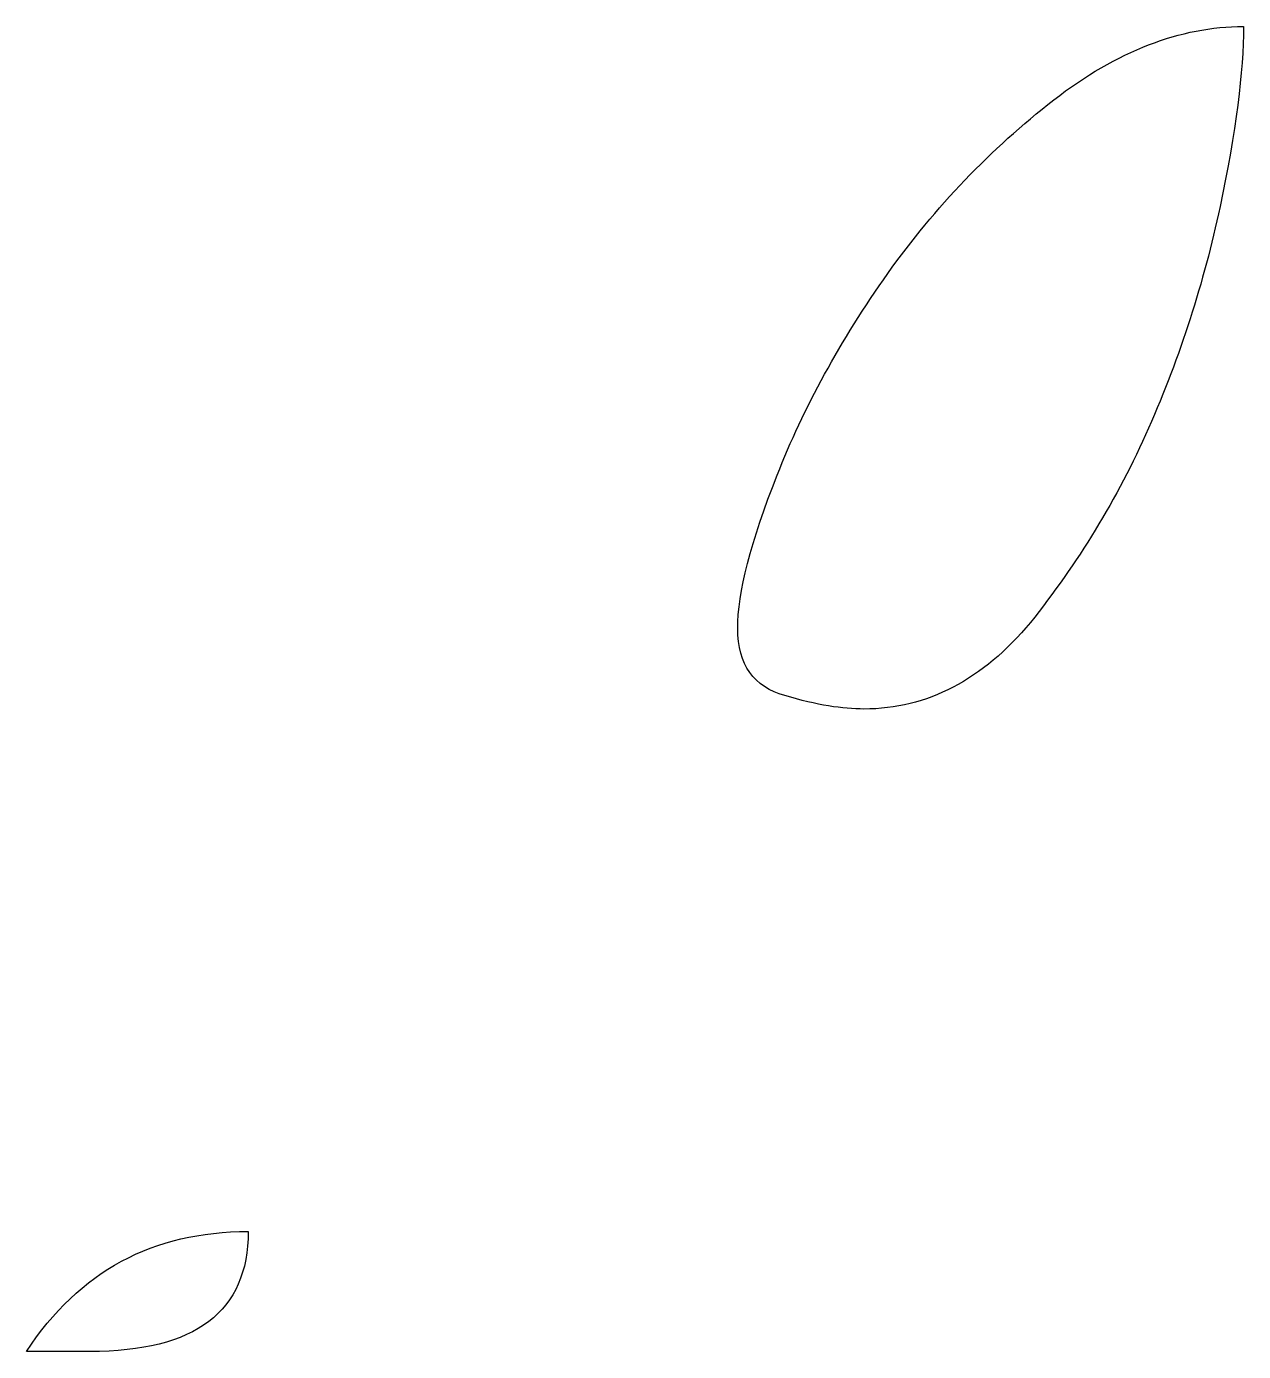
# Model space of a CAD drawing. Header units: centimetres. Extents: x -11.2 to 11.2, y -8.2 to 8.2.
# Drawn here: x -6.538 to -5.224, y -7.524 to -6.093 of the extents above; entities that cross this region are included whole.
import ezdxf

# ---------------------------------------------------------------- set-up
doc = ezdxf.new("R2010")
doc.units = ezdxf.units.CM
doc.header["$MEASUREMENT"] = 0
doc.layers.add('Camada 1', color=7, linetype='Continuous')

msp = doc.modelspace()

# ---------------------------------------------------------------- linework, layer by layer
at = {"layer": 'Camada 1'}
for points, knots in [([(-5.2236, -6.09285), (-5.2921, -6.09285), (-5.36005, -6.11944), (-5.42855, -6.17204), (-5.42855, -6.17204), (-5.4965, -6.22519), (-5.5565, -6.28737), (-5.60775, -6.35944), (-5.60775, -6.35944), (-5.659, -6.43204), (-5.69885, -6.50493), (-5.72721, -6.57727), (-5.72721, -6.57727), (-5.75571, -6.64905), (-5.76994, -6.70467), (-5.76994, -6.74303), (-5.76994, -6.74303), (-5.76994, -6.78195), (-5.7524, -6.80634), (-5.71885, -6.81537), (-5.71885, -6.81537), (-5.68461, -6.82579), (-5.65609, -6.8299), (-5.6335, -6.8299), (-5.6335, -6.8299), (-5.565, -6.8299), (-5.50512, -6.79812), (-5.45377, -6.73648), (-5.45377, -6.73648), (-5.40334, -6.67317), (-5.36005, -6.60332), (-5.32608, -6.52659), (-5.32608, -6.52659), (-5.29211, -6.44878), (-5.26636, -6.36959), (-5.24895, -6.28738), (-5.24895, -6.28738), (-5.23196, -6.20628), (-5.2236, -6.14082), (-5.2236, -6.09285)], [0, 0, 0, 0, 0.0909091, 0.0909091, 0.0909091, 0.0909091, 0.1818182, 0.1818182, 0.1818182, 0.1818182, 0.2727273, 0.2727273, 0.2727273, 0.2727273, 0.3636364, 0.3636364, 0.3636364, 0.3636364, 0.4545455, 0.4545455, 0.4545455, 0.4545455, 0.5454545, 0.5454545, 0.5454545, 0.5454545, 0.6363636, 0.6363636, 0.6363636, 0.6363636, 0.7272727, 0.7272727, 0.7272727, 0.7272727, 0.8181818, 0.8181818, 0.8181818, 0.8181818, 1, 1, 1, 1]), ([(-6.29861, -7.39407), (-6.40137, -7.39407), (-6.48096, -7.4368), (-6.53808, -7.52366), (-6.53808, -7.52366), (-6.53808, -7.52366), (-6.46958, -7.52367), (-6.46958, -7.52367), (-6.46958, -7.52367), (-6.35546, -7.52367), (-6.29861, -7.48064), (-6.29861, -7.39407)], [0, 0, 0, 0, 0.25, 0.25, 0.25, 0.25, 0.5, 0.5, 0.5, 0.5, 1, 1, 1, 1])]:
    msp.add_open_spline(points, degree=3, knots=knots, dxfattribs=at)

doc.saveas('drawing.dxf')
